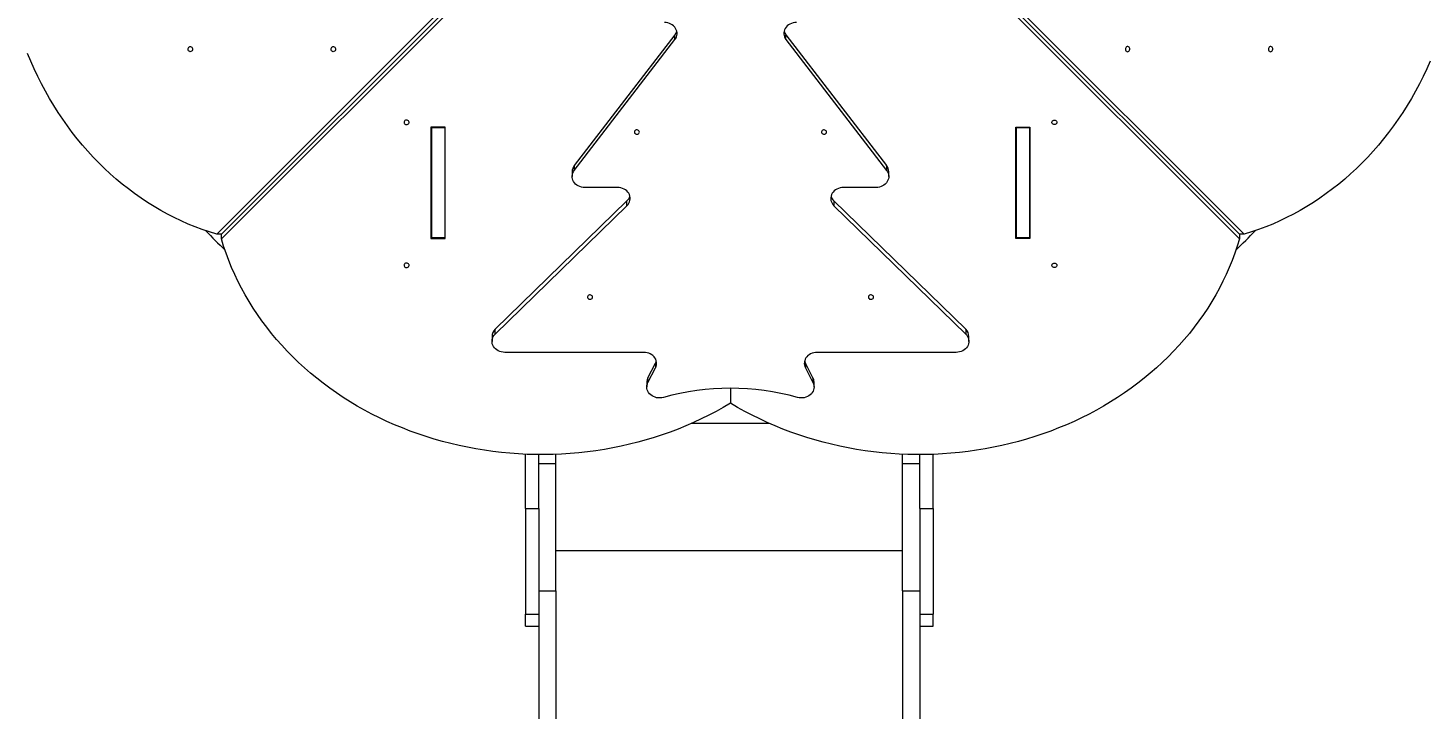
# Model space of a CAD drawing. Header units: millimetres. Extents: x -5136 to 7768, y -7241 to 6389.
# Drawn here: x -1202 to 1003, y -935 to 138 of the extents above; entities that cross this region are included whole.
import ezdxf

# ---------------------------------------------------------------- set-up
doc = ezdxf.new("R2010")
doc.units = ezdxf.units.MM
for name, color, linetype in [('DiKom', 7, 'Continuous'), ('DIKOM_ОБЪЕКТ', 7, 'Continuous'), ('DIKOM_РАЗМЕР_ЗОНА', 7, 'Continuous'), ('DIKOM_РАЗМЕР_ОБЪЕКТА', 7, 'Continuous')]:
    doc.layers.add(name, color=color, linetype=linetype)
doc.styles.add('style1', font='arial.ttf', dxfattribs={"width": 0.8})
doc.dimstyles.new('1-50', dxfattribs={"dimtxt": 300, "dimasz": 200, "dimexe": 100, "dimexo": 0, "dimgap": 100, "dimtad": 1, "dimtxsty": 'style1', "dimcen": 200, "dimclrd": 7, "dimclre": 7, "dimclrt": 7, "dimadec": 1, "dimazin": 2, "dimtfac": 1, "dimtmove": 0, "dimatfit": 2, "dimfxl": 0, "dimlwd": 25, "dimlwe": 18, "dimarcsym": 0})

# ---------------------------------------------------------------- blocks, each defined once
blk = doc.blocks.new('*D10')
at = {"layer": 'Defpoints', "color": 0, "transparency": 16777216}
for p in [(-81.5, 4889.5), (2866.8, -3136.1), (6000.7, -3136.1)]:
    blk.add_point(p, dxfattribs=at)
at = {"layer": 'DiKom', "color": 7, "lineweight": 18, "transparency": 16777216}
for p, q in [((-81.5, 4889.5), (6100.7, 4889.5)), ((2866.8, -3136.1), (6100.7, -3136.1))]:
    blk.add_line(p, q, dxfattribs=at)
at = {"layer": 'DiKom', "color": 7, "lineweight": 25, "transparency": 16777216}
blk.add_line((6000.7, 4689.5), (6000.7, -2936.1), dxfattribs=at)
at = {"layer": 'DiKom', "color": 7, "transparency": 16777216}
for points in [[(5967.4, 4689.5), (6034.1, 4689.5), (6000.7, 4889.5)], [(5967.4, -2936.1), (6034.1, -2936.1), (6000.7, -3136.1)]]:
    blk.add_solid(points, dxfattribs=at)
at = {"layer": 'DiKom', "color": 7, "transparency": 16777216, "insert": (5747.6, 1729.6), "char_height": 300, "attachment_point": 5, "rotation": 90, "style": 'style1'}
blk.add_mtext('8000', dxfattribs=at)
blk = doc.blocks.new('*D11')
at = {"layer": 'Defpoints', "color": 0, "transparency": 16777216}
for p in [(-3635.9, 3225.1), (4714.3, -2234.9), (4714.3, -5855.6)]:
    blk.add_point(p, dxfattribs=at)
at = {"layer": 'DIKOM_РАЗМЕР_ОБЪЕКТА', "color": 7, "lineweight": 18, "transparency": 16777216}
for p, q in [((-3635.9, 3225.1), (-3635.9, -5955.6)), ((4714.3, -2234.9), (4714.3, -5955.6))]:
    blk.add_line(p, q, dxfattribs=at)
at = {"layer": 'DIKOM_РАЗМЕР_ОБЪЕКТА', "color": 7, "lineweight": 25, "transparency": 16777216}
blk.add_line((-3435.9, -5855.6), (4514.3, -5855.6), dxfattribs=at)
at = {"layer": 'DIKOM_РАЗМЕР_ОБЪЕКТА', "color": 7, "transparency": 16777216}
for points in [[(-3435.9, -5822.2), (-3435.9, -5888.9), (-3635.9, -5855.6)], [(4514.3, -5822.2), (4514.3, -5888.9), (4714.3, -5855.6)]]:
    blk.add_solid(points, dxfattribs=at)
at = {"layer": 'DIKOM_РАЗМЕР_ОБЪЕКТА', "color": 7, "transparency": 16777216, "insert": (351, -5602.3), "char_height": 300, "attachment_point": 5, "style": 'style1'}
blk.add_mtext('8350', dxfattribs=at)
blk = doc.blocks.new('*D12')
at = {"layer": 'Defpoints', "color": 0, "transparency": 16777216}
for p in [(-65.5, 6388.8), (-123.5, -5013.5), (7668.1, -5013.5)]:
    blk.add_point(p, dxfattribs=at)
at = {"layer": 'DIKOM_РАЗМЕР_ЗОНА', "color": 7, "lineweight": 18, "transparency": 16777216}
for p, q in [((-65.5, 6388.8), (7768.1, 6388.8)), ((-123.5, -5013.5), (7768.1, -5013.5))]:
    blk.add_line(p, q, dxfattribs=at)
at = {"layer": 'DIKOM_РАЗМЕР_ЗОНА', "color": 7, "lineweight": 25, "transparency": 16777216}
blk.add_line((7668.1, 6188.8), (7668.1, -4813.5), dxfattribs=at)
at = {"layer": 'DIKOM_РАЗМЕР_ЗОНА', "color": 7, "transparency": 16777216}
for points in [[(7634.7, 6188.8), (7701.4, 6188.8), (7668.1, 6388.8)], [(7634.7, -4813.5), (7701.4, -4813.5), (7668.1, -5013.5)]]:
    blk.add_solid(points, dxfattribs=at)
at = {"layer": 'DIKOM_РАЗМЕР_ЗОНА', "color": 7, "transparency": 16777216, "insert": (7414.9, 1332.3), "char_height": 300, "attachment_point": 5, "rotation": 90, "style": 'style1'}
blk.add_mtext('11400', dxfattribs=at)
blk = doc.blocks.new('*D13')
at = {"layer": 'Defpoints', "color": 0, "transparency": 16777216}
for p in [(-5135.9, 3339.1), (6199.1, -1534.9), (6199.1, -7141)]:
    blk.add_point(p, dxfattribs=at)
at = {"layer": 'DIKOM_РАЗМЕР_ОБЪЕКТА', "color": 7, "lineweight": 18, "transparency": 16777216}
for p, q in [((-5135.9, 3339.1), (-5135.9, -7241)), ((6199.1, -1534.9), (6199.1, -7241))]:
    blk.add_line(p, q, dxfattribs=at)
at = {"layer": 'DIKOM_РАЗМЕР_ОБЪЕКТА', "color": 7, "lineweight": 25, "transparency": 16777216}
blk.add_line((-4935.9, -7141), (5999.1, -7141), dxfattribs=at)
at = {"layer": 'DIKOM_РАЗМЕР_ОБЪЕКТА', "color": 7, "transparency": 16777216}
for points in [[(-4935.9, -7107.7), (-4935.9, -7174.3), (-5135.9, -7141)], [(5999.1, -7107.7), (5999.1, -7174.3), (6199.1, -7141)]]:
    blk.add_solid(points, dxfattribs=at)
at = {"layer": 'DIKOM_РАЗМЕР_ОБЪЕКТА', "color": 7, "transparency": 16777216, "insert": (1341, -6887.7), "char_height": 300, "attachment_point": 5, "style": 'style1'}
blk.add_mtext('11350', dxfattribs=at)

msp = doc.modelspace()

# ---------------------------------------------------------------- linework, layer by layer
at = {"layer": 'DIKOM_ОБЪЕКТ', "color": 7, "linetype": 'Continuous', "lineweight": 15}
for p, q in [((-904.745, -186.459), (-312.448, 405.839)), ((-897.245, -186.459), (-308.729, 402.057)), ((-897.245, -193.959), (-304.948, 398.339)), ((705.873, -193.959), (113.575, 398.339)), ((705.873, -186.459), (117.357, 402.057)), ((713.373, -186.459), (121.075, 405.839)), ((-183.082, 127.578), (-341.623, -78.373)), ((-341.623, -85.873), (-183.082, 120.078)), ((-183.082, 120.078), (-183.082, 127.578)), ((-8.29, 120.078), (-8.29, 127.578)), ((-8.29, 127.578), (150.251, -78.373)), ((-8.29, 120.078), (150.251, -85.873)), ((-544.986, -17.646), (-567.386, -17.646)), ((-567.386, -17.646), (-567.386, -193.449)), ((-566.686, -17.646), (-566.686, -18.945)), ((-545.686, -18.945), (-566.686, -18.945)), ((-566.686, -18.945), (-566.686, -192.15)), ((-545.686, -17.646), (-545.686, -18.945)), ((-545.686, -18.945), (-545.686, -192.15)), ((-544.986, -193.449), (-544.986, -17.646)), ((353.614, -17.646), (376.014, -17.646)), ((353.614, -193.449), (353.614, -17.646)), ((354.314, -17.646), (354.314, -18.945)), ((375.314, -18.945), (354.314, -18.945)), ((354.314, -18.945), (354.314, -192.15)), ((375.314, -17.646), (375.314, -18.945)), ((375.314, -18.945), (375.314, -192.15)), ((376.014, -17.646), (376.014, -193.449)), ((-344.982, -87.981), (-344.982, -95.481)), ((-341.623, -78.373), (-341.623, -85.873)), ((150.251, -78.373), (150.251, -85.873)), ((153.61, -95.481), (153.61, -87.981)), ((-273.556, -112.802), (-324.982, -112.802)), ((133.61, -112.802), (82.184, -112.802)), ((-466.097, -336.282), (-258.608, -134.129)), ((-466.097, -343.782), (-258.608, -141.629)), ((-258.608, -141.629), (-258.608, -134.129)), ((67.236, -134.129), (67.236, -141.629)), ((274.725, -336.282), (67.236, -134.129)), ((67.236, -141.629), (274.725, -343.782)), ((-897.245, -186.459), (-904.745, -186.459)), ((-897.245, -193.959), (-897.245, -186.459)), ((-567.386, -185.949), (-566.686, -185.949)), ((-567.386, -193.449), (-544.986, -193.449)), ((-545.686, -192.15), (-566.686, -192.15)), ((-545.686, -185.949), (-544.986, -185.949)), ((354.314, -185.949), (353.614, -185.949)), ((376.014, -193.449), (353.614, -193.449)), ((375.314, -192.15), (354.314, -192.15)), ((376.014, -185.949), (375.314, -185.949)), ((713.373, -186.459), (705.873, -186.459)), ((705.873, -186.459), (705.873, -193.959)), ((-471.149, -347.789), (-471.149, -355.289)), ((-466.097, -343.782), (-466.097, -336.282)), ((274.725, -336.282), (274.725, -343.782)), ((279.777, -355.289), (279.777, -347.789)), ((-232.017, -372.609), (-451.149, -372.609)), ((259.777, -372.609), (40.645, -372.609)), ((-225.639, -412.649), (-213.741, -389.464)), ((-213.741, -389.464), (-213.741, -396.964)), ((22.368, -389.464), (22.368, -396.964)), ((34.267, -412.649), (22.368, -389.464)), ((-225.639, -420.149), (-213.741, -396.964)), ((-225.639, -420.149), (-225.639, -412.649)), ((22.368, -396.964), (34.267, -420.149)), ((34.267, -412.649), (34.267, -420.149)), ((-227.363, -419.683), (-227.363, -427.183)), ((-95.686, -429.22), (-95.686, -452.763)), ((35.99, -427.183), (35.99, -419.683)), ((-34.201, -484.684), (-157.171, -484.684)), ((-418.686, -618.811), (-418.686, -533.186)), ((-397.686, -618.811), (-397.686, -533.712)), ((-397.686, -547.664), (-370.686, -547.664)), ((-370.686, -547.664), (-370.686, -533.308)), ((-370.686, -748.209), (-370.686, -547.664)), ((175.314, -547.664), (175.314, -533.145)), ((175.314, -547.664), (202.314, -547.664)), ((175.314, -748.209), (175.314, -547.664)), ((202.314, -618.811), (202.314, -533.729)), ((223.314, -618.811), (223.314, -533.343)), ((-418.686, -618.811), (-397.686, -618.811)), ((-418.686, -618.811), (-418.686, -784.945)), ((-397.686, -618.811), (-397.686, -784.945)), ((202.314, -618.811), (223.314, -618.811)), ((202.314, -618.811), (202.314, -784.945)), ((223.314, -618.811), (223.314, -784.945)), ((175.314, -685.229), (-370.686, -685.229)), ((-397.686, -748.209), (-370.686, -748.209)), ((-370.686, -748.209), (-370.686, -2388.283)), ((175.314, -748.209), (202.314, -748.209)), ((175.314, -748.209), (175.314, -2388.283)), ((-418.686, -784.945), (-397.686, -784.945)), ((-418.686, -803.806), (-418.686, -784.945)), ((-397.686, -784.945), (-397.686, -2388.283)), ((202.314, -784.945), (223.314, -784.945)), ((202.314, -784.945), (202.314, -2388.283)), ((223.314, -803.806), (223.314, -784.945)), ((-418.686, -803.806), (-397.686, -803.806)), ((202.314, -803.806), (223.314, -803.806))]:
    msp.add_line(p, q, dxfattribs=at)
at = {"layer": 'DIKOM_ОБЪЕКТ', "color": 7, "linetype": 'Continuous', "lineweight": 15, "flags": 128}
for points in [[(-183.082, 120.078), (-181.741, 122.104), (-180.727, 124.267), (-180.058, 126.53), (-179.747, 128.849), (-179.798, 131.184), (-180.212, 133.491), (-180.98, 135.73), (-182.09, 137.858), (-183.519, 139.838), (-185.244, 141.634), (-187.231, 143.212), (-189.446, 144.544), (-191.847, 145.606), (-194.391, 146.379), (-197.033, 146.849), (-199.723, 147.006)], [(8.351, 147.006), (5.661, 146.849), (3.019, 146.379), (0.475, 145.606), (-1.927, 144.544), (-4.141, 143.212), (-6.129, 141.634), (-7.853, 139.838), (-9.283, 137.858), (-10.392, 135.73), (-11.16, 133.491), (-11.574, 131.184), (-11.626, 128.849), (-11.314, 126.53), (-10.645, 124.267), (-9.631, 122.104), (-8.29, 120.078)], [(-904.745, -186.459), (-916.102, -182.955), (-927.377, -179.109), (-938.56, -174.926), (-949.645, -170.406), (-960.624, -165.554), (-971.489, -160.373), (-982.234, -154.866), (-992.851, -149.037), (-1003.332, -142.891), (-1013.671, -136.43), (-1023.86, -129.66), (-1033.893, -122.585), (-1043.762, -115.21), (-1053.461, -107.54), (-1062.984, -99.581), (-1072.323, -91.337), (-1081.473, -82.814), (-1090.427, -74.019), (-1099.179, -64.957), (-1107.724, -55.634), (-1116.054, -46.056), (-1124.166, -36.231), (-1132.052, -26.165), (-1139.709, -15.865), (-1147.129, -5.337), (-1154.31, 5.411), (-1161.245, 16.372), (-1167.929, 27.538), (-1174.36, 38.901), (-1180.531, 50.455), (-1186.438, 62.19), (-1192.079, 74.1), (-1197.448, 86.176), (-1202.543, 98.409)], [(-946.238, 101.1), (-947.259, 101.278), (-948.19, 101.795), (-948.947, 102.606), (-949.463, 103.639), (-949.693, 104.802), (-949.616, 105.991), (-949.238, 107.1), (-948.594, 108.033), (-947.741, 108.704), (-946.755, 109.056), (-945.722, 109.056), (-944.735, 108.704), (-943.882, 108.033), (-943.238, 107.1), (-942.861, 105.991), (-942.784, 104.802), (-943.014, 103.639), (-943.53, 102.606), (-944.287, 101.795), (-945.217, 101.278), (-946.238, 101.1)], [(-721.072, 101.1), (-722.093, 101.278), (-723.023, 101.795), (-723.78, 102.606), (-724.296, 103.639), (-724.526, 104.802), (-724.449, 105.991), (-724.072, 107.1), (-723.428, 108.033), (-722.575, 108.704), (-721.588, 109.056), (-720.555, 109.056), (-719.569, 108.704), (-718.715, 108.033), (-718.072, 107.1), (-717.694, 105.991), (-717.617, 104.802), (-717.847, 103.639), (-718.363, 102.606), (-719.12, 101.795), (-720.051, 101.278), (-721.072, 101.1)], [(529.699, 101.1), (530.72, 101.278), (531.651, 101.795), (532.408, 102.606), (532.924, 103.639), (533.154, 104.802), (533.077, 105.991), (532.699, 107.1), (532.056, 108.033), (531.202, 108.704), (530.216, 109.056), (529.183, 109.056), (528.196, 108.704), (527.343, 108.033), (526.699, 107.1), (526.322, 105.991), (526.245, 104.802), (526.475, 103.639), (526.991, 102.606), (527.748, 101.795), (528.678, 101.278), (529.699, 101.1)], [(754.866, 101.1), (755.887, 101.278), (756.817, 101.795), (757.574, 102.606), (758.091, 103.639), (758.32, 104.802), (758.243, 105.991), (757.866, 107.1), (757.222, 108.033), (756.369, 108.704), (755.382, 109.056), (754.35, 109.056), (753.363, 108.704), (752.51, 108.033), (751.866, 107.1), (751.489, 105.991), (751.412, 104.802), (751.641, 103.639), (752.158, 102.606), (752.915, 101.795), (753.845, 101.278), (754.866, 101.1)], [(1006.076, 86.176), (1000.707, 74.1), (995.066, 62.19), (989.158, 50.455), (982.987, 38.901), (976.557, 27.538), (969.872, 16.372), (962.937, 5.411), (955.757, -5.337), (948.336, -15.865), (940.68, -26.165), (932.793, -36.231), (924.682, -46.056), (916.351, -55.634), (907.807, -64.957), (899.055, -74.019), (890.101, -82.814), (880.951, -91.337), (871.611, -99.581), (862.089, -107.54), (852.39, -115.21), (842.52, -122.585), (832.488, -129.66), (822.299, -136.43), (811.96, -142.891), (801.479, -149.037), (790.862, -154.866), (780.117, -160.373), (769.252, -165.554), (758.273, -170.406), (747.188, -174.926), (736.004, -179.109), (724.73, -182.955), (713.373, -186.459)], [(-609.686, -10.285), (-609.508, -11.306), (-608.991, -12.236), (-608.18, -12.993), (-607.148, -13.51), (-605.985, -13.74), (-604.796, -13.662), (-603.686, -13.285), (-602.754, -12.641), (-602.082, -11.788), (-601.731, -10.801), (-601.731, -9.769), (-602.082, -8.782), (-602.754, -7.929), (-603.686, -7.285), (-604.796, -6.908), (-605.985, -6.831), (-607.148, -7.06), (-608.18, -7.577), (-608.991, -8.334), (-609.508, -9.264), (-609.686, -10.285)], [(418.314, -10.285), (418.136, -11.306), (417.619, -12.236), (416.808, -12.993), (415.775, -13.51), (414.613, -13.74), (413.424, -13.662), (412.314, -13.285), (411.382, -12.641), (410.71, -11.788), (410.359, -10.801), (410.359, -9.769), (410.71, -8.782), (411.382, -7.929), (412.314, -7.285), (413.424, -6.908), (414.613, -6.831), (415.775, -7.06), (416.808, -7.577), (417.619, -8.334), (418.136, -9.264), (418.314, -10.285)], [(-239.053, -25.584), (-239.231, -24.563), (-239.748, -23.633), (-240.559, -22.876), (-241.592, -22.36), (-242.754, -22.13), (-243.943, -22.207), (-245.053, -22.584), (-245.985, -23.228), (-246.657, -24.081), (-247.008, -25.068), (-247.008, -26.101), (-246.657, -27.087), (-245.985, -27.94), (-245.053, -28.584), (-243.943, -28.961), (-242.754, -29.039), (-241.592, -28.809), (-240.559, -28.293), (-239.748, -27.536), (-239.231, -26.605), (-239.053, -25.584)], [(55.681, -25.584), (55.503, -24.563), (54.985, -23.633), (54.175, -22.876), (53.142, -22.36), (51.979, -22.13), (50.79, -22.207), (49.681, -22.584), (48.748, -23.228), (48.077, -24.081), (47.725, -25.068), (47.725, -26.101), (48.077, -27.087), (48.748, -27.94), (49.681, -28.584), (50.79, -28.961), (51.979, -29.039), (53.142, -28.809), (54.175, -28.293), (54.985, -27.536), (55.503, -26.605), (55.681, -25.584)], [(-324.982, -112.802), (-327.673, -112.644), (-330.314, -112.175), (-332.859, -111.402), (-335.26, -110.34), (-337.475, -109.007), (-339.462, -107.429), (-341.186, -105.634), (-342.616, -103.654), (-343.725, -101.525), (-344.494, -99.287), (-344.908, -96.98), (-344.959, -94.645), (-344.648, -92.325), (-343.979, -90.063), (-342.965, -87.899), (-341.623, -85.873)], [(150.251, -85.873), (151.592, -87.899), (152.606, -90.063), (153.275, -92.325), (153.587, -94.645), (153.535, -96.98), (153.121, -99.287), (152.353, -101.525), (151.244, -103.654), (149.814, -105.634), (148.09, -107.429), (146.102, -109.007), (143.888, -110.34), (141.486, -111.402), (138.942, -112.175), (136.3, -112.644), (133.61, -112.802)], [(-258.608, -141.629), (-256.954, -139.78), (-255.603, -137.755), (-254.579, -135.591), (-253.902, -133.326), (-253.582, -131.004), (-253.627, -128.665), (-254.036, -126.353), (-254.8, -124.11), (-255.906, -121.976), (-257.335, -119.991), (-259.059, -118.19), (-261.047, -116.608), (-263.264, -115.271), (-265.668, -114.206), (-268.216, -113.43), (-270.862, -112.96), (-273.556, -112.802)], [(82.184, -112.802), (79.489, -112.96), (76.844, -113.43), (74.296, -114.206), (71.891, -115.271), (69.675, -116.608), (67.686, -118.19), (65.962, -119.991), (64.534, -121.976), (63.428, -124.11), (62.663, -126.353), (62.255, -128.665), (62.21, -131.004), (62.529, -133.326), (63.207, -135.591), (64.231, -137.755), (65.582, -139.78), (67.236, -141.629)], [(-95.686, -452.763), (-106.92, -459.361), (-118.349, -465.704), (-129.966, -471.785), (-141.762, -477.603), (-153.729, -483.151), (-165.859, -488.427), (-178.144, -493.428), (-190.576, -498.148), (-203.145, -502.586), (-215.844, -506.739), (-228.664, -510.603), (-241.596, -514.176), (-254.632, -517.455), (-267.762, -520.439), (-280.977, -523.124), (-294.268, -525.511), (-307.627, -527.595), (-321.045, -529.378), (-334.511, -530.856), (-348.018, -532.029), (-361.555, -532.897), (-375.114, -533.458), (-388.685, -533.713), (-402.259, -533.66), (-415.827, -533.301), (-429.379, -532.636), (-442.907, -531.664), (-456.401, -530.387), (-469.851, -528.805), (-483.25, -526.919), (-496.587, -524.732), (-509.854, -522.244), (-523.041, -519.456), (-536.139, -516.372), (-549.141, -512.992), (-562.036, -509.32), (-574.815, -505.357), (-587.471, -501.107), (-599.995, -496.572), (-612.378, -491.756), (-624.611, -486.662), (-636.687, -481.292), (-648.596, -475.652), (-660.332, -469.744), (-671.885, -463.573), (-683.249, -457.143), (-694.415, -450.458), (-705.375, -443.523), (-716.123, -436.343), (-726.651, -428.922), (-736.952, -421.266), (-747.018, -413.379), (-756.843, -405.268), (-766.42, -396.937), (-775.743, -388.393), (-784.806, -379.64), (-793.601, -370.686), (-802.123, -361.537), (-810.367, -352.197), (-818.327, -342.675), (-825.997, -332.975), (-833.372, -323.106), (-840.446, -313.073), (-847.216, -302.884), (-853.677, -292.546), (-859.824, -282.064), (-865.653, -271.448), (-871.16, -260.703), (-876.341, -249.837), (-881.193, -238.858), (-885.712, -227.773), (-889.896, -216.59), (-893.741, -205.316), (-897.245, -193.959)], [(705.873, -193.959), (702.369, -205.316), (698.524, -216.59), (694.34, -227.773), (689.821, -238.858), (684.969, -249.837), (679.787, -260.703), (674.281, -271.448), (668.452, -282.064), (662.305, -292.546), (655.844, -302.884), (649.074, -313.073), (641.999, -323.106), (634.624, -332.975), (626.955, -342.675), (618.995, -352.197), (610.751, -361.537), (602.229, -370.686), (593.433, -379.64), (584.371, -388.393), (575.048, -396.937), (565.471, -405.268), (555.646, -413.379), (545.579, -421.266), (535.279, -428.922), (524.751, -436.343), (514.003, -443.523), (503.043, -450.458), (491.877, -457.143), (480.513, -463.573), (468.96, -469.744), (457.224, -475.652), (445.314, -481.292), (433.239, -486.662), (421.005, -491.756), (408.623, -496.572), (396.099, -501.107), (383.443, -505.357), (370.663, -509.32), (357.768, -512.992), (344.767, -516.372), (331.669, -519.456), (318.481, -522.244), (305.215, -524.732), (291.878, -526.919), (278.479, -528.805), (265.028, -530.387), (251.535, -531.664), (238.007, -532.636), (224.454, -533.301), (210.886, -533.66), (197.312, -533.713), (183.741, -533.458), (170.183, -532.897), (156.645, -532.029), (143.139, -530.856), (129.672, -529.378), (116.255, -527.595), (102.896, -525.511), (89.604, -523.124), (76.389, -520.439), (63.259, -517.455), (50.224, -514.176), (37.292, -510.603), (24.472, -506.739), (11.773, -502.586), (-0.797, -498.148), (-13.228, -493.428), (-25.514, -488.427), (-37.644, -483.151), (-49.611, -477.603), (-61.407, -471.785), (-73.023, -465.704), (-84.452, -459.361), (-95.686, -452.763)], [(-609.686, -235.452), (-609.508, -236.473), (-608.991, -237.403), (-608.18, -238.16), (-607.148, -238.676), (-605.985, -238.906), (-604.796, -238.829), (-603.686, -238.452), (-602.754, -237.808), (-602.082, -236.955), (-601.731, -235.968), (-601.731, -234.935), (-602.082, -233.949), (-602.754, -233.096), (-603.686, -232.452), (-604.796, -232.074), (-605.985, -231.997), (-607.148, -232.227), (-608.18, -232.743), (-608.991, -233.5), (-609.508, -234.431), (-609.686, -235.452)], [(418.314, -235.452), (418.136, -236.473), (417.619, -237.403), (416.808, -238.16), (415.775, -238.676), (414.613, -238.906), (413.424, -238.829), (412.314, -238.452), (411.382, -237.808), (410.71, -236.955), (410.359, -235.968), (410.359, -234.935), (410.71, -233.949), (411.382, -233.096), (412.314, -232.452), (413.424, -232.074), (414.613, -231.997), (415.775, -232.227), (416.808, -232.743), (417.619, -233.5), (418.136, -234.431), (418.314, -235.452)], [(-312.872, -285.576), (-313.05, -284.555), (-313.567, -283.625), (-314.378, -282.868), (-315.411, -282.352), (-316.573, -282.122), (-317.762, -282.199), (-318.872, -282.576), (-319.804, -283.22), (-320.476, -284.073), (-320.827, -285.06), (-320.827, -286.093), (-320.476, -287.08), (-319.804, -287.933), (-318.872, -288.576), (-317.762, -288.954), (-316.573, -289.031), (-315.411, -288.801), (-314.378, -288.285), (-313.567, -287.528), (-313.05, -286.598), (-312.872, -285.576)], [(129.5, -285.576), (129.322, -284.555), (128.805, -283.625), (127.994, -282.868), (126.961, -282.352), (125.799, -282.122), (124.61, -282.199), (123.5, -282.576), (122.568, -283.22), (121.896, -284.073), (121.544, -285.06), (121.544, -286.093), (121.896, -287.08), (122.568, -287.933), (123.5, -288.576), (124.61, -288.954), (125.799, -289.031), (126.961, -288.801), (127.994, -288.285), (128.805, -287.528), (129.322, -286.598), (129.5, -285.576)], [(-451.149, -372.609), (-453.844, -372.451), (-456.489, -371.98), (-459.038, -371.205), (-461.442, -370.14), (-463.658, -368.803), (-465.647, -367.22), (-467.371, -365.42), (-468.799, -363.435), (-469.906, -361.301), (-470.67, -359.058), (-471.078, -356.746), (-471.123, -354.407), (-470.804, -352.085), (-470.126, -349.82), (-469.103, -347.656), (-467.751, -345.631), (-466.097, -343.782)], [(274.725, -343.782), (276.379, -345.631), (277.73, -347.656), (278.754, -349.82), (279.432, -352.085), (279.751, -354.407), (279.706, -356.746), (279.298, -359.058), (278.533, -361.301), (277.427, -363.435), (275.999, -365.42), (274.275, -367.22), (272.286, -368.803), (270.07, -370.14), (267.665, -371.205), (265.117, -371.98), (262.472, -372.451), (259.777, -372.609)], [(-213.741, -396.964), (-212.827, -394.81), (-212.251, -392.57), (-212.021, -390.283), (-212.143, -387.991), (-212.613, -385.732), (-213.424, -383.547), (-214.562, -381.475), (-216.006, -379.55), (-217.731, -377.808), (-219.707, -376.279), (-221.899, -374.989), (-224.269, -373.962), (-226.775, -373.215), (-229.373, -372.761), (-232.017, -372.609)], [(40.645, -372.609), (38, -372.761), (35.403, -373.215), (32.897, -373.962), (30.527, -374.989), (28.335, -376.279), (26.359, -377.808), (24.634, -379.55), (23.19, -381.475), (22.052, -383.547), (21.241, -385.732), (20.77, -387.991), (20.649, -390.283), (20.878, -392.57), (21.455, -394.81), (22.368, -396.964)], [(-213.741, -389.464), (-212.827, -387.31), (-212.491, -386.18)], [(21.119, -386.18), (21.455, -387.31), (22.368, -389.464)], [(-201.196, -443.66), (-203.821, -444.23), (-206.511, -444.488), (-209.217, -444.429), (-211.889, -444.054), (-214.478, -443.371), (-216.937, -442.39), (-219.22, -441.132), (-221.286, -439.617), (-223.097, -437.875), (-224.62, -435.937), (-225.827, -433.839), (-226.696, -431.619), (-227.21, -429.318), (-227.361, -426.977), (-227.146, -424.641), (-226.568, -422.35), (-225.639, -420.149)], [(34.267, -420.149), (35.196, -422.35), (35.774, -424.641), (35.989, -426.977), (35.838, -429.318), (35.324, -431.619), (34.455, -433.839), (33.248, -435.937), (31.725, -437.875), (29.914, -439.617), (27.848, -441.132), (25.565, -442.39), (23.106, -443.371), (20.517, -444.054), (17.845, -444.429), (15.139, -444.488), (12.449, -444.23), (9.823, -443.66)]]:
    msp.add_lwpolyline(points, dxfattribs=at)
at = {"layer": 'DIKOM_ОБЪЕКТ', "color": 7, "linetype": 'Continuous', "lineweight": 15}
for centre, radius, start, end in [((-195.846, 137.502), 16.168, 322.132609, 345.431521), ((4.473, 137.502), 16.168, 194.568479, 217.867391), ((-329.317, -88.067), 15.665, 141.772651, 179.686545), ((137.889, -88.086), 15.721, 0.383338, 38.157466), ((-270.077, -122.133), 16.597, 313.710837, 345.199872), ((78.705, -122.133), 16.597, 194.800128, 226.289163), ((-357.963, 352.589), 776.312, 223.427015, 226.5498), ((166.825, 352.824), 776.312, 313.427015, 316.5498), ((-455.1, -347.972), 16.05, 133.250145, 179.345334), ((263.728, -347.972), 16.05, 0.654666, 46.749855), ((-212.033, -419.711), 15.33, 152.567442, 179.895185), ((20.661, -419.711), 15.33, 0.104815, 27.432558), ((-95.686, -821.458), 392.254, 74.396277, 105.603723)]:
    msp.add_arc(centre, radius, start, end, dxfattribs=at)

# ---------------------------------------------------------------- dimensions: what is measured, and where the dimension line sits
at = {"layer": 'DiKom'}
dim = msp.add_linear_dim(base=(6000.725, -3136.139), p1=(-81.509, 4889.535), p2=(2866.752, -3136.139), angle=90, text='8000', dimstyle='1-50', dxfattribs=at)
dim.commit()
dim.dimension.update_dxf_attribs({"geometry": '*D10', "text_midpoint": (6000.725, 1729.574), "dimtype": 160})
at = {"layer": 'DIKOM_РАЗМЕР_ЗОНА'}
dim = msp.add_linear_dim(base=(7668.064, -5013.475), p1=(-65.499, 6388.777), p2=(-123.455, -5013.475), angle=90, text='11400', dimstyle='1-50', dxfattribs=at)
dim.commit()
dim.dimension.update_dxf_attribs({"geometry": '*D12', "text_midpoint": (7668.064, 1332.283), "dimtype": 160})
at = {"layer": 'DIKOM_РАЗМЕР_ОБЪЕКТА'}
for base, p1, p2, text, picture, middle in [((6199.116, -7140.991), (-5135.921, 3339.121), (6199.116, -1534.929), '11350', '*D13', (1341.037, -7140.991)), ((4714.314, -5855.576), (-3635.921, 3225.1), (4714.314, -2234.9), '8350', '*D11', (351.043, -5855.576))]:
    dim = msp.add_linear_dim(base=base, p1=p1, p2=p2, text=text, dimstyle='1-50', dxfattribs=at)
    dim.commit()
    dim.dimension.update_dxf_attribs({"geometry": picture, "text_midpoint": middle, "dimtype": 160})

doc.saveas('drawing.dxf')
